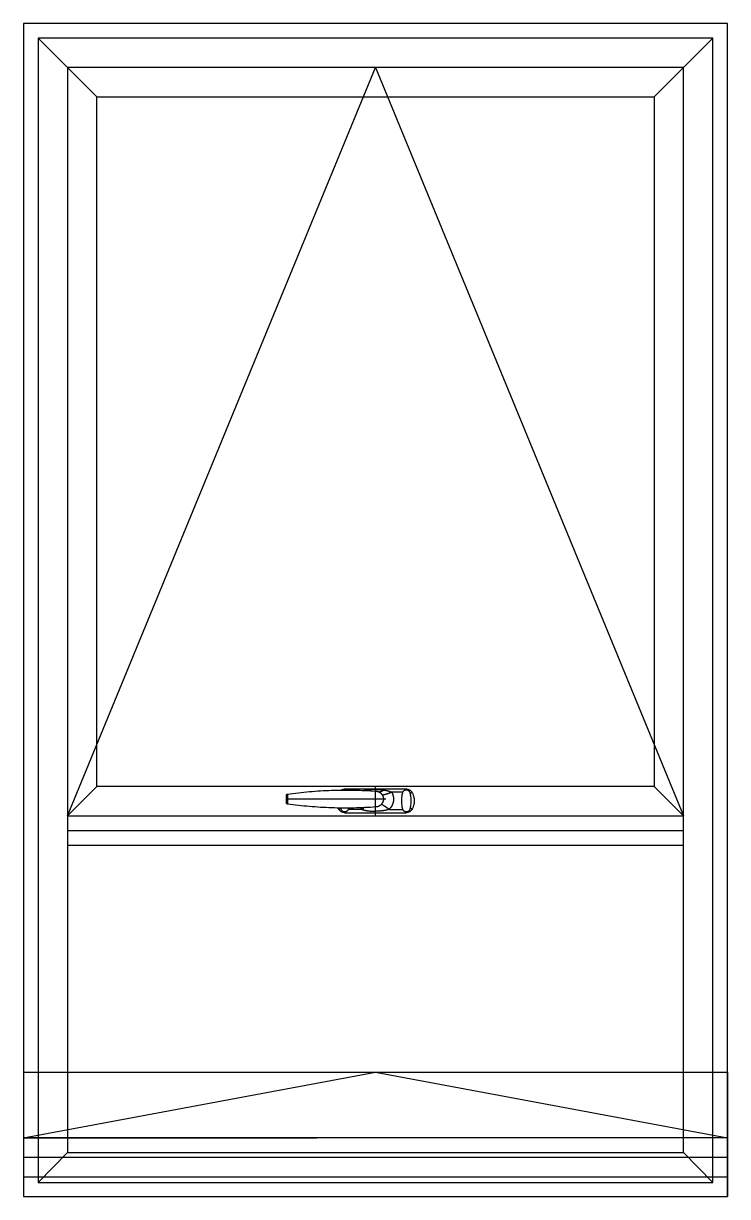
# Model space of a CAD drawing. Extents: x 15654 to 16854, y 26640 to 28640.
import ezdxf

# ---------------------------------------------------------------- set-up
doc = ezdxf.new("R2010")
doc.units = 0
doc.header["$LTSCALE"] = 25
doc.linetypes.add('DASH', pattern=[0.35, 0.25, -0.1])
for name, color, linetype in [('Sunac_Gridline_Glass', 134, 'Continuous'), ('Sunac_HardWare', 13, 'Continuous'), ('Sunac_Refline', 10, 'Continuous'), ('Sunac_Wall', 2, 'DASH')]:
    doc.layers.add(name, color=color, linetype=linetype)

# ---------------------------------------------------------------- blocks, each defined once
blk = doc.blocks.new('zs')
at = {"layer": 'Sunac_HardWare', "linetype": 'DASH', "ltscale": 100}
for p, q in [((-44.5, -52), (-44.5, 52)), ((-38.8, 23.2), (-38.8, 46.6)), ((-9.7, 46.6), (-9.7, 27.5)), ((-4, -52), (-4, 52)), ((-50, 0), (0, 0)), ((-21.2, 17.6), (-21.2, -151.5)), ((-21.2, 4.5), (-21.2, -6.9)), ((-38.8, -23.2), (-38.8, -46.6)), ((-12.8, -150.2), (-29.7, -150.2)), ((-28.2, -151.5), (-14.3, -151.5))]:
    blk.add_line(p, q, dxfattribs=at)
for centre, radius, start, end in [((-32.5, 52), 12, 117.2796, 180), ((-24.2, -0.9), 61.1, 76.5803, 103.4197), ((-24.2, 36), 30, 62.7204, 117.2796), ((-16, 52), 12, 0, 62.7204), ((-37, 52.5), 6.15, 103.4197, 256.5803), ((-24.2, 105.9), 61.1, 256.5803, 283.4197), ((-11.5, 52.5), 6.15, 283.4197, 76.5803), ((674.3, -51.1), 710.9, 175.7976, 188.0138), ((-21.2, 0), 13.5, 4.2024, 175.7976), ((-716.7, -51.1), 710.9, 351.9862, 4.2024), ((-32.5, -52), 12, 180, 242.7204), ((-37, -52.5), 6.15, 103.4197, 256.5803), ((-24.2, -105.9), 61.1, 101.671, 103.4197), ((-24.2, 0.9), 61.1, 256.5803, 258.3531), ((-11.5, -52.5), 6.15, 335.9077, 23.8655), ((-16, -52), 12, 327.1977, 0), ((-24.2, -36), 30, 242.7204, 245.8599), ((-28.2, -150), 1.5, 188.0138, 270), ((-14.3, -150), 1.5, 270, 351.9862)]:
    blk.add_arc(centre, radius, start, end, dxfattribs=at)
for points in [[(-38, 62.7), (-38, 62.5), (-38, 62.1), (-37.8, 61.6), (-37.5, 60.8), (-37.4, 60.4)], [(-37.4, 60.4), (-37.2, 59.9), (-36.7, 58.9)], [(-11.1, 60.4), (-11.3, 59.9), (-11.8, 58.9)], [(-10.5, 62.7), (-10.4, 62.5), (-10.5, 62.1), (-10.7, 61.6), (-11, 60.8), (-11.1, 60.4)], [(-44.5, 52), (-44.4, 52.2), (-44.1, 52.4), (-43.7, 52.6), (-43.1, 52.8)], [(-4, 52), (-4.1, 52.2), (-4.3, 52.4), (-4.8, 52.6), (-5.4, 52.8)], [(-38.8, 23.2), (-39.4, 21.4), (-39.9, 19.5), (-40.4, 17.4), (-40.8, 15.3), (-41.1, 13.1), (-41.4, 10.8), (-41.6, 8.6), (-41.8, 6.4), (-41.9, 4.2), (-42, 2.1), (-42, 0)], [(-9.7, 27.5), (-11.7, 28.6), (-13.7, 29.4), (-15.8, 30), (-18, 30.5), (-20.1, 30.7), (-22.3, 30.7), (-24.5, 30.5), (-26.7, 30.1), (-28.9, 29.5), (-31, 28.6), (-33.1, 27.6), (-35.1, 26.3), (-37, 24.8), (-38.8, 23.2)], [(-38.8, 23.2), (-36.9, 20.5), (-35.1, 18), (-33.5, 15.6), (-32.2, 13.4), (-31.1, 11.5), (-30.4, 9.9)], [(-9.7, 27.5), (-11, 24.3), (-12.1, 21.2), (-13.1, 18.3), (-13.8, 15.7), (-14.3, 13.5), (-14.5, 11.7)], [(-5.7, 13.8), (-6, 15.8), (-6.3, 17.7), (-6.6, 19.4), (-7, 21.1), (-7.5, 22.6), (-8, 24), (-8.5, 25.3), (-9.1, 26.4), (-9.7, 27.5)], [(-38.8, -23.2), (-39.4, -21.4), (-39.9, -19.5), (-40.4, -17.4), (-40.8, -15.3), (-41.1, -13.1), (-41.4, -10.8), (-41.6, -8.6), (-41.8, -6.4), (-41.9, -4.2), (-42, -2.1), (-42, 0)], [(-5.7, 13.8), (-7.3, 11.9), (-8.4, 10.1), (-9, 8.4), (-9.2, 6.8), (-8.9, 5.4)], [(-4.9, 0), (-4.9, 1.9), (-5, 4), (-5.1, 6.2), (-5.2, 8.6), (-5.4, 11.1), (-5.7, 13.8)], [(-4.9, 0), (-4.9, -1.9), (-5, -4), (-5.1, -6.2), (-5.2, -8.6), (-5.4, -11.1), (-5.7, -13.8)], [(-44.5, -52), (-44.4, -52.2), (-44.1, -52.4), (-43.7, -52.6), (-43.1, -52.8)], [(-37.4, -60.4), (-37.2, -59.9), (-36.7, -58.9)], [(-4, -52), (-4.1, -52.2), (-4.3, -52.4), (-4.8, -52.6), (-5.4, -52.8)], [(-38, -62.7), (-38, -62.5), (-38, -62.1), (-37.8, -61.6), (-37.5, -60.8), (-37.4, -60.4)]]:
    blk.add_spline(points, degree=3, dxfattribs=at)
for points, knots in [([(-38.8, -23.2), (-38.2, -22.3), (-37.2, -21), (-36.2, -19.6), (-35.9, -19.2)], [0, 0, 0, 0, 2.20078, 3.297346, 3.297346, 3.297346, 3.297346]), ([(-5.7, -13.8), (-5.8, -14.5), (-5.9, -15.8), (-6.2, -17.6), (-6.5, -18.7), (-6.6, -19.2)], [0, 0, 0, 0, 1.320348, 2.58877, 3.659728, 3.659728, 3.659728, 3.659728]), ([(-36.2, -25.6), (-36.5, -25.3), (-37.4, -24.6), (-38.2, -23.7), (-38.8, -23.2)], [18.819968, 18.819968, 18.819968, 18.819968, 19.570774, 21.20105, 21.20105, 21.20105, 21.20105])]:
    blk.add_open_spline(points, degree=3, knots=knots, dxfattribs=at)
blk.add_open_spline([(-5.7, -13.8), (-6.1, -13.3), (-6.5, -12.9), (-6.9, -12.4)], degree=3, dxfattribs=at)
blk = doc.blocks.new('*U2103')
at = {"layer": 'Sunac_Gridline_Glass', "ltscale": 10}
for p, q in [((25, 1975), (125, 1875)), ((1075, 1875), (1175, 1975))]:
    blk.add_line(p, q, dxfattribs=at)
at = {"layer": 'Sunac_Gridline_Glass', "lineweight": -3}
for p, q in [((125, 698.9), (75, 648.9)), ((1125, 648.9), (1075, 698.9)), ((75, 648.9), (1125, 648.9)), ((75, 598.9), (1125, 598.9)), ((75, 75), (25, 23.9)), ((1125, 75), (1175, 23.9))]:
    blk.add_line(p, q, dxfattribs=at)
for points in [[(1175, 1975), (25, 1975), (25, 23.9), (1175, 23.9)], [(1125, 1925), (75, 1925), (75, 75), (1125, 75)], [(1075, 698.9), (125, 698.9), (125, 1875), (1075, 1875)]]:
    blk.add_lwpolyline(points, close=True, dxfattribs=at)
at = {"layer": 'Sunac_Gridline_Glass', "lineweight": -3, "elevation": 0}
blk.add_lwpolyline([(75, 648.9), (600, 1925), (1125, 648.9)], dxfattribs=at)
at = {"layer": 'Sunac_Refline', "ltscale": 10}
blk.add_line((75, 623.9), (1125, 623.9), dxfattribs=at)
at = {"layer": 'Sunac_Wall', "lineweight": -3, "ltscale": 500}
blk.add_lwpolyline([(1200, 2000), (0, 2000), (0, 0), (1200, 0)], close=True, dxfattribs=at)
at = {"layer": 'Sunac_HardWare', "extrusion": (0, 0, -1), "zscale": -1, "rotation": 89.99999999999999}
blk.add_blockref('zs', (-600, 698.9, 0), dxfattribs=at)
blk = doc.blocks.new('*U2105')
at = {"layer": 'Sunac_Gridline_Glass'}
for p, q in [((0, 100), (600, 212)), ((0, 212), (1200, 212)), ((600, 212), (1200, 100)), ((0, 100), (500, 100)), ((1200, 100), (0, 100)), ((1200, 66.7), (0, 66.7)), ((1200, 33.3), (0, 33.3)), ((0, 0), (1200, 0))]:
    blk.add_line(p, q, dxfattribs=at)
at = {"layer": 'Sunac_Gridline_Glass', "ltscale": 10}
for p, q in [((0, 212), (0, 0)), ((1200, 212), (1200, 0))]:
    blk.add_line(p, q, dxfattribs=at)

msp = doc.modelspace()

# ---------------------------------------------------------------- block references
for name in ['*U2103', '*U2105']:
    msp.add_blockref(name, (15654.2, 26639.9, 0))

doc.saveas('drawing.dxf')
